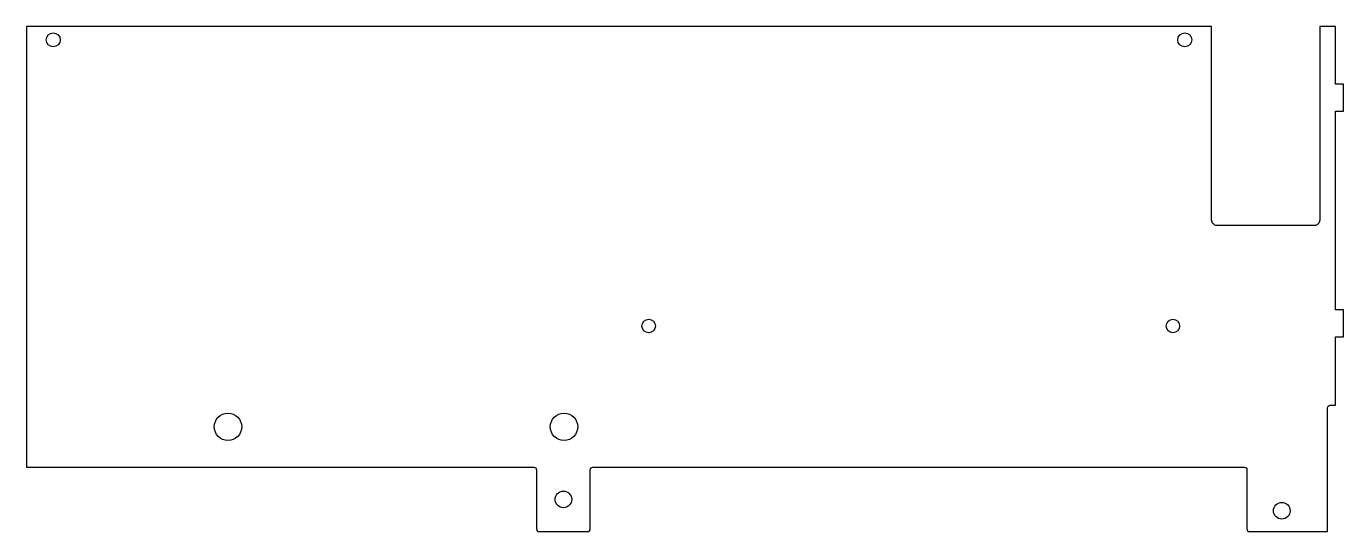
# Model space of a CAD drawing. Extents: x -244 to 246, y -120 to 68.
import ezdxf

# ---------------------------------------------------------------- set-up
doc = ezdxf.new("R2010")
doc.units = 0
doc.header["$MEASUREMENT"] = 0
doc.layers.get('0').update_dxf_attribs({"linetype": 'CONTINUOUS'})

msp = doc.modelspace()

# ---------------------------------------------------------------- linework, layer by layer
at = {"color": 7, "linetype": 'CONTINUOUS'}
msp.add_lwpolyline([(-52.75, -119.5), (-34.75, -119.5, 0.414214), (-33.75, -118.5), (-33.75, -96.5, -0.414214), (-32.75, -95.5), (209.5, -95.5, -0.414214), (210.5, -96.5), (210.5, -118.5, 0.414214), (211.5, -119.5), (240.5, -119.5), (240.5, -73.5, -0.414214), (241.5, -72.5), (243.5, -72.5), (243.5, -47), (246.5, -47), (246.5, -37), (243.5, -37), (243.5, 37), (246.5, 37), (246.5, 47), (243.5, 47), (243.5, 68.5), (237.6, 68.5), (237.6, -3.6, -0.414214), (235.6, -5.6), (199.4, -5.6, -0.414214), (197.4, -3.6), (197.4, 68.5), (-243.5, 68.5), (-243.5, -95.5), (-54.75, -95.5, -0.414214), (-53.75, -96.5), (-53.75, -118.5, 0.414214)], format="xyb", close=True, dxfattribs=at)
for centre, radius in [((-233.5, 63.5), 2.6), ((187.4, 63.5), 2.6), ((-12, -43), 2.5), ((183, -43), 2.5), ((-168.5, -80.5), 5.1), ((-43.5, -80.5), 5.1), ((-43.75, -107.5), 3.1), ((223.5, -111.7), 3.1)]:
    msp.add_circle(centre, radius, dxfattribs=at)

doc.saveas('drawing.dxf')
